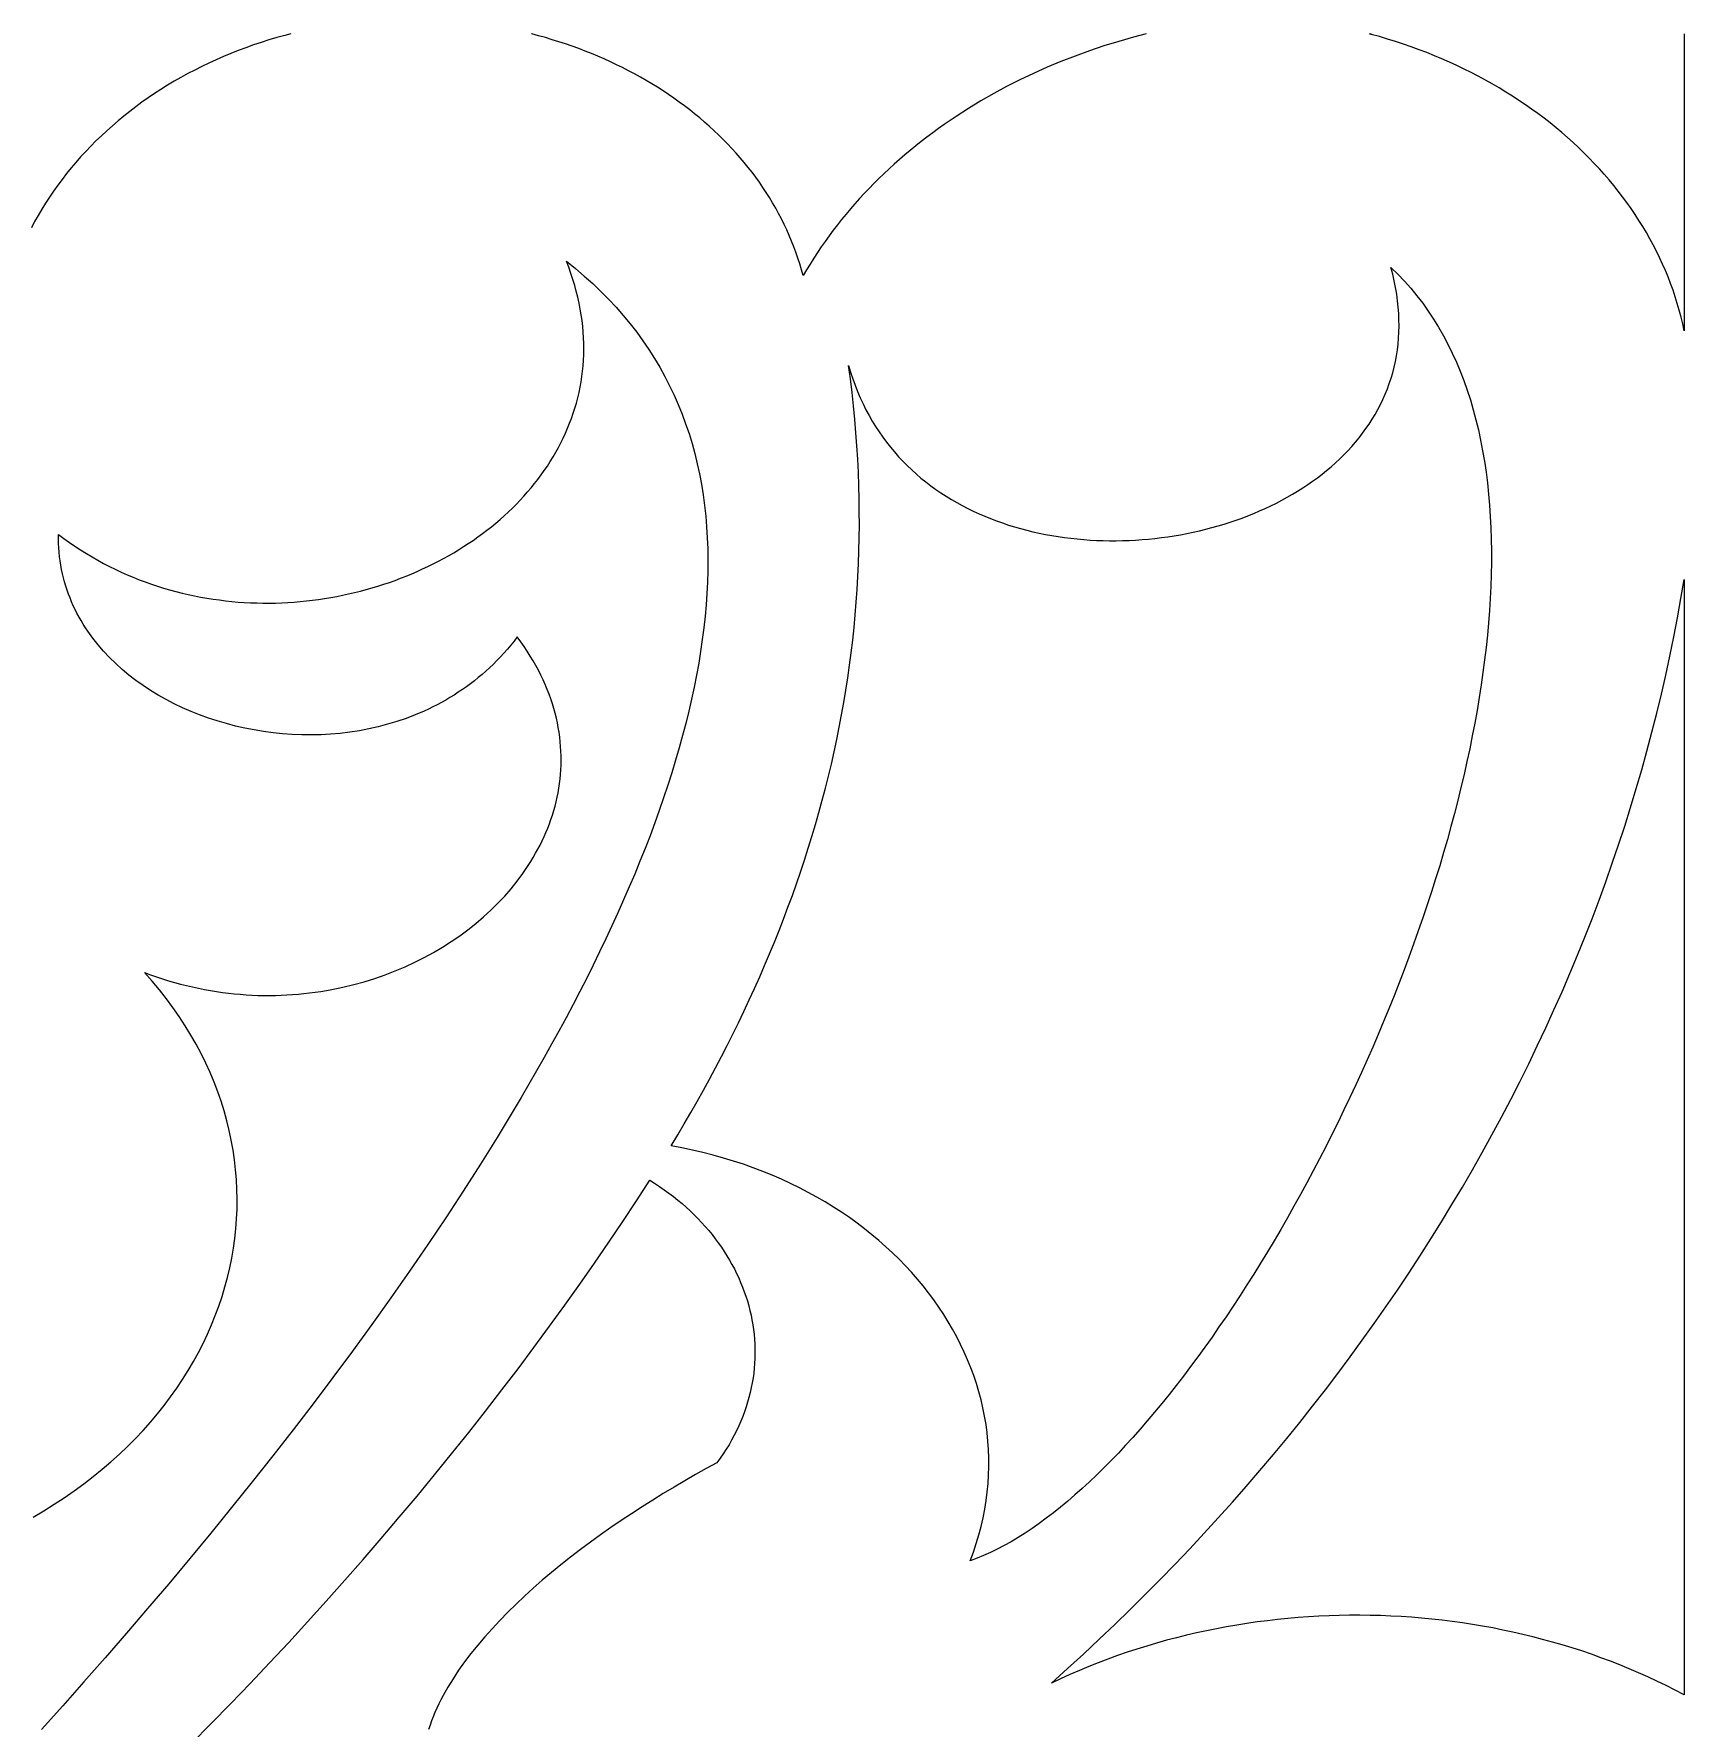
# Model space of a CAD drawing. Extents: x -4950 to -2150, y -1354 to 1346.
# Drawn here: x -4097.5 to -3951.1, y -154.7 to -4.4 of the extents above; entities that cross this region are included whole.
import ezdxf

# ---------------------------------------------------------------- set-up
doc = ezdxf.new("R2010")
doc.units = 0
doc.layers.add('LAYER_1', color=18, linetype='CONTINUOUS')

msp = doc.modelspace()

# ---------------------------------------------------------------- linework, layer by layer
at = {"layer": 'LAYER_1'}
for points in [[(-4074.69, -4.38), (-4075.21, -4.52), (-4075.92, -4.71), (-4076.62, -4.92), (-4077.31, -5.14), (-4077.99, -5.37), (-4078.67, -5.61), (-4079.34, -5.86), (-4080, -6.12), (-4080.66, -6.39), (-4081.3, -6.68), (-4081.95, -6.97), (-4082.58, -7.28), (-4083.2, -7.59), (-4083.82, -7.91), (-4084.43, -8.25), (-4085.02, -8.59), (-4085.62, -8.94), (-4086.2, -9.31), (-4086.77, -9.68), (-4087.33, -10.06), (-4087.89, -10.45), (-4088.43, -10.85), (-4088.97, -11.26), (-4089.49, -11.67), (-4090.01, -12.1), (-4090.51, -12.53), (-4091.01, -12.97), (-4091.49, -13.42), (-4091.97, -13.88), (-4092.43, -14.34), (-4092.88, -14.82), (-4093.33, -15.3), (-4093.76, -15.79), (-4094.17, -16.28), (-4094.58, -16.78), (-4094.98, -17.29), (-4095.36, -17.81), (-4095.73, -18.33), (-4096.09, -18.86), (-4096.44, -19.4), (-4096.77, -19.94), (-4097.1, -20.49), (-4097.41, -21.04), (-4097.7, -21.6)], [(-3998.8, -4.38), (-3999.91, -4.67), (-4001.23, -5.05), (-4002.54, -5.45), (-4003.83, -5.89), (-4005.1, -6.35), (-4006.35, -6.84), (-4007.58, -7.35), (-4008.8, -7.9), (-4009.99, -8.47), (-4011.17, -9.06), (-4012.32, -9.68), (-4013.45, -10.33), (-4014.55, -11), (-4015.64, -11.7), (-4016.7, -12.42), (-4017.22, -12.79), (-4017.73, -13.16), (-4018.24, -13.54), (-4018.74, -13.93), (-4019.23, -14.32), (-4019.72, -14.72), (-4020.2, -15.12), (-4020.68, -15.53), (-4021.14, -15.94), (-4021.6, -16.36), (-4022.06, -16.79), (-4022.5, -17.22), (-4022.94, -17.66), (-4023.37, -18.1), (-4023.8, -18.54), (-4024.22, -18.99), (-4024.63, -19.45), (-4025.03, -19.91), (-4025.42, -20.38), (-4025.81, -20.85), (-4026.19, -21.33), (-4026.56, -21.81), (-4026.92, -22.29), (-4027.28, -22.79), (-4027.62, -23.28), (-4027.96, -23.78), (-4028.29, -24.29), (-4028.61, -24.8), (-4028.93, -25.31), (-4029.23, -25.83), (-4029.37, -25.31), (-4029.53, -24.79), (-4029.69, -24.27), (-4029.87, -23.76), (-4030.05, -23.26), (-4030.25, -22.76), (-4030.46, -22.26), (-4030.68, -21.77), (-4030.91, -21.28), (-4031.15, -20.8), (-4031.4, -20.32), (-4031.66, -19.84), (-4031.93, -19.37), (-4032.21, -18.91), (-4032.5, -18.45), (-4032.8, -18), (-4033.11, -17.55), (-4033.43, -17.1), (-4033.76, -16.66), (-4034.1, -16.23), (-4034.45, -15.8), (-4034.8, -15.38), (-4035.17, -14.96), (-4035.54, -14.55), (-4035.93, -14.15), (-4036.32, -13.75), (-4036.72, -13.35), (-4037.13, -12.97), (-4037.55, -12.58), (-4037.97, -12.21), (-4038.4, -11.84), (-4038.85, -11.48), (-4039.29, -11.12), (-4039.75, -10.77), (-4040.22, -10.43), (-4040.69, -10.09), (-4041.17, -9.76), (-4041.65, -9.44), (-4042.14, -9.12), (-4042.64, -8.82), (-4043.15, -8.51), (-4043.66, -8.22), (-4044.18, -7.93), (-4044.71, -7.65), (-4045.24, -7.38), (-4045.78, -7.12), (-4046.33, -6.86), (-4046.88, -6.61), (-4047.44, -6.37), (-4048, -6.13), (-4048.57, -5.91), (-4049.14, -5.69), (-4049.72, -5.48), (-4050.31, -5.28), (-4050.9, -5.08), (-4051.49, -4.9), (-4052.09, -4.72), (-4052.69, -4.55), (-4053.3, -4.39), (-4053.33, -4.38)], [(-3951.07, -4.38), (-3951.06, -30.72), (-3951.19, -30.11), (-3951.34, -29.5), (-3951.5, -28.9), (-3951.67, -28.3), (-3951.86, -27.71), (-3952.05, -27.12), (-3952.27, -26.53), (-3952.49, -25.95), (-3952.73, -25.38), (-3952.98, -24.8), (-3953.24, -24.23), (-3953.51, -23.67), (-3953.8, -23.11), (-3954.1, -22.56), (-3954.41, -22.01), (-3954.73, -21.47), (-3955.07, -20.93), (-3955.41, -20.4), (-3955.77, -19.87), (-3956.14, -19.35), (-3956.52, -18.83), (-3956.91, -18.33), (-3957.31, -17.82), (-3957.72, -17.32), (-3958.15, -16.83), (-3958.58, -16.35), (-3959.03, -15.87), (-3959.48, -15.4), (-3959.95, -14.93), (-3960.43, -14.47), (-3960.91, -14.02), (-3961.41, -13.58), (-3961.91, -13.14), (-3962.43, -12.71), (-3962.95, -12.28), (-3963.49, -11.87), (-3964.03, -11.46), (-3964.59, -11.06), (-3965.15, -10.67), (-3965.72, -10.28), (-3966.3, -9.91), (-3966.89, -9.54), (-3967.48, -9.18), (-3968.09, -8.83), (-3968.7, -8.48), (-3969.33, -8.15), (-3969.96, -7.82), (-3970.59, -7.5), (-3971.24, -7.2), (-3971.89, -6.9), (-3972.55, -6.61), (-3973.22, -6.33), (-3973.9, -6.05), (-3974.58, -5.79), (-3975.27, -5.54), (-3975.97, -5.3), (-3976.67, -5.07), (-3977.39, -4.84), (-3978.1, -4.63), (-3978.83, -4.43), (-3978.99, -4.38), (-3978.83, -4.34)], [(-4097.55, -135.96), (-4096.6, -135.4), (-4095.68, -134.82), (-4094.78, -134.23), (-4093.9, -133.62), (-4093.05, -133), (-4092.22, -132.36), (-4091.42, -131.71), (-4090.64, -131.05), (-4089.89, -130.37), (-4089.17, -129.68), (-4088.47, -128.97), (-4087.79, -128.26), (-4087.14, -127.53), (-4086.52, -126.79), (-4085.92, -126.04), (-4085.35, -125.28), (-4084.8, -124.52), (-4084.28, -123.74), (-4083.79, -122.95), (-4083.32, -122.15), (-4082.88, -121.35), (-4082.46, -120.54), (-4082.07, -119.72), (-4081.71, -118.9), (-4081.38, -118.06), (-4081.07, -117.23), (-4080.78, -116.39), (-4080.53, -115.54), (-4080.3, -114.69), (-4080.1, -113.83), (-4079.92, -112.97), (-4079.77, -112.11), (-4079.65, -111.24), (-4079.56, -110.37), (-4079.49, -109.5), (-4079.45, -108.63), (-4079.44, -107.76), (-4079.46, -106.88), (-4079.5, -106.01), (-4079.58, -105.14), (-4079.68, -104.27), (-4079.8, -103.39), (-4079.96, -102.53), (-4080.14, -101.66), (-4080.36, -100.79), (-4080.6, -99.93), (-4080.87, -99.07), (-4081.16, -98.22), (-4081.49, -97.37), (-4081.84, -96.52), (-4082.23, -95.68), (-4082.64, -94.84), (-4083.08, -94.01), (-4083.55, -93.19), (-4084.05, -92.37), (-4084.58, -91.56), (-4085.14, -90.76), (-4085.72, -89.97), (-4086.34, -89.18), (-4086.98, -88.41), (-4087.66, -87.64), (-4087.13, -87.84), (-4086.59, -88.03), (-4086.06, -88.2), (-4085.53, -88.37), (-4085, -88.52), (-4084.46, -88.67), (-4083.93, -88.8), (-4083.4, -88.93), (-4082.87, -89.04), (-4082.34, -89.15), (-4081.81, -89.24), (-4081.28, -89.33), (-4080.75, -89.41), (-4080.22, -89.47), (-4079.7, -89.53), (-4079.17, -89.58), (-4078.65, -89.62), (-4078.13, -89.65), (-4077.6, -89.67), (-4077.09, -89.68), (-4076.57, -89.68), (-4076.05, -89.67), (-4075.54, -89.66), (-4075.03, -89.64), (-4074.52, -89.6), (-4074.01, -89.56), (-4073.51, -89.52), (-4073.01, -89.46), (-4072.51, -89.39), (-4072.01, -89.32), (-4071.52, -89.24), (-4071.03, -89.15), (-4070.06, -88.95), (-4069.1, -88.72), (-4068.16, -88.46), (-4067.23, -88.17), (-4066.32, -87.85), (-4065.42, -87.51), (-4064.54, -87.14), (-4063.68, -86.74), (-4062.84, -86.32), (-4062.02, -85.87), (-4061.22, -85.4), (-4060.45, -84.9), (-4059.69, -84.39), (-4058.97, -83.85), (-4058.26, -83.29), (-4057.58, -82.71), (-4056.93, -82.11), (-4056.3, -81.49), (-4055.7, -80.86), (-4055.14, -80.21), (-4054.6, -79.54), (-4054.09, -78.85), (-4053.85, -78.5), (-4053.61, -78.15), (-4053.39, -77.8), (-4053.17, -77.44), (-4052.96, -77.07), (-4052.76, -76.71), (-4052.57, -76.34), (-4052.39, -75.97), (-4052.21, -75.59), (-4052.05, -75.22), (-4051.89, -74.83), (-4051.74, -74.45), (-4051.6, -74.07), (-4051.47, -73.68), (-4051.35, -73.28), (-4051.24, -72.89), (-4051.14, -72.5), (-4051.05, -72.1), (-4050.97, -71.7), (-4050.9, -71.29), (-4050.84, -70.89), (-4050.79, -70.48), (-4050.75, -70.08), (-4050.72, -69.67), (-4050.7, -69.25), (-4050.7, -68.84), (-4050.7, -68.43), (-4050.71, -68.01), (-4050.74, -67.6), (-4050.77, -67.18), (-4050.82, -66.76), (-4050.88, -66.34), (-4050.95, -65.92), (-4051.03, -65.5), (-4051.12, -65.07), (-4051.22, -64.65), (-4051.34, -64.23), (-4051.47, -63.81), (-4051.61, -63.38), (-4051.76, -62.96), (-4051.93, -62.53), (-4052.1, -62.11), (-4052.29, -61.68), (-4052.5, -61.26), (-4052.71, -60.84), (-4052.94, -60.41), (-4053.18, -59.99), (-4053.44, -59.57), (-4053.7, -59.15), (-4053.98, -58.72), (-4054.28, -58.3), (-4054.59, -57.88), (-4054.87, -58.25), (-4055.16, -58.62), (-4055.46, -58.97), (-4055.77, -59.32), (-4056.08, -59.65), (-4056.39, -59.98), (-4056.71, -60.3), (-4057.04, -60.61), (-4057.37, -60.91), (-4057.71, -61.21), (-4058.05, -61.49), (-4058.39, -61.77), (-4058.74, -62.04), (-4059.1, -62.3), (-4059.46, -62.55), (-4059.82, -62.79), (-4060.19, -63.03), (-4060.56, -63.26), (-4060.93, -63.48), (-4061.31, -63.69), (-4061.69, -63.9), (-4062.08, -64.09), (-4062.47, -64.28), (-4062.86, -64.46), (-4063.65, -64.8), (-4064.45, -65.11), (-4065.27, -65.39), (-4066.09, -65.63), (-4066.92, -65.85), (-4067.76, -66.04), (-4068.6, -66.2), (-4069.45, -66.33), (-4070.3, -66.43), (-4071.15, -66.51), (-4072, -66.55), (-4072.86, -66.57), (-4073.71, -66.56), (-4074.57, -66.53), (-4075.42, -66.47), (-4076.26, -66.38), (-4077.1, -66.27), (-4077.94, -66.13), (-4078.77, -65.97), (-4079.59, -65.78), (-4080.4, -65.57), (-4081.2, -65.33), (-4081.99, -65.08), (-4082.77, -64.79), (-4083.53, -64.49), (-4084.28, -64.16), (-4085.02, -63.81), (-4085.74, -63.44), (-4086.44, -63.04), (-4087.12, -62.63), (-4087.78, -62.19), (-4088.42, -61.73), (-4089.04, -61.26), (-4089.64, -60.76), (-4090.21, -60.24), (-4090.76, -59.71), (-4091.29, -59.15), (-4091.78, -58.58), (-4092.25, -57.99), (-4092.69, -57.38), (-4092.9, -57.07), (-4093.1, -56.75), (-4093.29, -56.43), (-4093.47, -56.11), (-4093.65, -55.78), (-4093.82, -55.45), (-4093.98, -55.11), (-4094.13, -54.77), (-4094.27, -54.42), (-4094.41, -54.07), (-4094.53, -53.72), (-4094.65, -53.36), (-4094.76, -53), (-4094.86, -52.64), (-4094.94, -52.27), (-4095.02, -51.9), (-4095.09, -51.52), (-4095.15, -51.14), (-4095.2, -50.76), (-4095.24, -50.37), (-4095.27, -49.98), (-4095.29, -49.59), (-4095.3, -49.19), (-4095.3, -48.79), (-4094.81, -49.15), (-4094.32, -49.5), (-4093.83, -49.84), (-4093.33, -50.16), (-4092.82, -50.48), (-4092.31, -50.78), (-4091.8, -51.07), (-4091.29, -51.35), (-4090.77, -51.62), (-4090.25, -51.88), (-4089.72, -52.12), (-4089.19, -52.36), (-4088.66, -52.58), (-4088.13, -52.8), (-4087.59, -53), (-4087.05, -53.19), (-4086.51, -53.37), (-4085.97, -53.54), (-4085.43, -53.7), (-4084.88, -53.85), (-4084.33, -53.99), (-4083.78, -54.12), (-4083.23, -54.23), (-4082.68, -54.34), (-4082.13, -54.44), (-4081.58, -54.53), (-4081.02, -54.6), (-4080.47, -54.67), (-4079.92, -54.73), (-4079.36, -54.78), (-4078.81, -54.82), (-4078.25, -54.84), (-4077.7, -54.86), (-4077.15, -54.87), (-4076.59, -54.87), (-4076.04, -54.87), (-4075.49, -54.85), (-4074.94, -54.82), (-4074.39, -54.78), (-4073.85, -54.74), (-4073.3, -54.69), (-4072.76, -54.62), (-4072.22, -54.55), (-4071.68, -54.47), (-4071.14, -54.38), (-4070.61, -54.28), (-4070.08, -54.18), (-4069.55, -54.06), (-4069.02, -53.94), (-4068.5, -53.81), (-4067.98, -53.67), (-4067.46, -53.53), (-4066.95, -53.37), (-4066.44, -53.21), (-4065.93, -53.04), (-4065.43, -52.86), (-4064.94, -52.67), (-4064.44, -52.48), (-4063.95, -52.28), (-4063.47, -52.07), (-4062.99, -51.85), (-4062.52, -51.63), (-4062.05, -51.4), (-4061.59, -51.16), (-4061.13, -50.92), (-4060.68, -50.67), (-4060.23, -50.41), (-4059.79, -50.14), (-4059.35, -49.87), (-4058.93, -49.59), (-4058.5, -49.31), (-4058.09, -49.01), (-4057.68, -48.71), (-4057.28, -48.41), (-4056.88, -48.1), (-4056.5, -47.78), (-4056.12, -47.46), (-4055.74, -47.13), (-4055.38, -46.79), (-4055.02, -46.45), (-4054.67, -46.1), (-4054.33, -45.75), (-4054, -45.39), (-4053.68, -45.02), (-4053.36, -44.65), (-4053.06, -44.28), (-4052.76, -43.9), (-4052.47, -43.51), (-4052.19, -43.12), (-4051.92, -42.72), (-4051.66, -42.32), (-4051.41, -41.91), (-4051.17, -41.5), (-4050.94, -41.08), (-4050.72, -40.66), (-4050.51, -40.24), (-4050.31, -39.81), (-4050.12, -39.37), (-4049.94, -38.93), (-4049.78, -38.49), (-4049.62, -38.04), (-4049.48, -37.58), (-4049.34, -37.13), (-4049.22, -36.67), (-4049.11, -36.2), (-4049.02, -35.73), (-4048.93, -35.26), (-4048.86, -34.78), (-4048.8, -34.3), (-4048.75, -33.82), (-4048.71, -33.33), (-4048.69, -32.84), (-4048.68, -32.34), (-4048.69, -31.84), (-4048.7, -31.34), (-4048.74, -30.84), (-4048.78, -30.33), (-4048.84, -29.82), (-4048.91, -29.3), (-4049, -28.79), (-4049.1, -28.27), (-4049.22, -27.74), (-4049.35, -27.22), (-4049.49, -26.69), (-4049.65, -26.16), (-4049.83, -25.63), (-4050.02, -25.09), (-4050.23, -24.56), (-4049.42, -25.21), (-4048.64, -25.87), (-4047.89, -26.54), (-4047.17, -27.23), (-4046.48, -27.93), (-4045.81, -28.64), (-4045.18, -29.36), (-4044.57, -30.1), (-4043.99, -30.85), (-4043.44, -31.61), (-4042.91, -32.38), (-4042.41, -33.17), (-4041.94, -33.96), (-4041.49, -34.77), (-4041.07, -35.59), (-4040.68, -36.42), (-4040.31, -37.26), (-4039.96, -38.11), (-4039.65, -38.97), (-4039.35, -39.84), (-4039.08, -40.72), (-4038.84, -41.61), (-4038.62, -42.51), (-4038.42, -43.42), (-4038.25, -44.34), (-4038.1, -45.27), (-4037.97, -46.21), (-4037.87, -47.16), (-4037.79, -48.11), (-4037.73, -49.08), (-4037.69, -50.05), (-4037.68, -51.03), (-4037.68, -52.02), (-4037.71, -53.02), (-4037.76, -54.02), (-4037.83, -55.03), (-4037.92, -56.05), (-4038.03, -57.08), (-4038.17, -58.12), (-4038.32, -59.16), (-4038.49, -60.21), (-4038.68, -61.26), (-4038.89, -62.32), (-4039.12, -63.39), (-4039.37, -64.47), (-4039.63, -65.55), (-4039.92, -66.63), (-4040.22, -67.72), (-4040.54, -68.82), (-4040.87, -69.92), (-4041.23, -71.03), (-4041.6, -72.14), (-4041.99, -73.26), (-4042.39, -74.38), (-4042.81, -75.51), (-4043.25, -76.64), (-4043.7, -77.77), (-4044.17, -78.91), (-4044.65, -80.06), (-4045.15, -81.2), (-4045.66, -82.35), (-4046.19, -83.51), (-4046.73, -84.66), (-4047.28, -85.82), (-4047.85, -86.99), (-4048.43, -88.15), (-4049.03, -89.32), (-4049.64, -90.49), (-4050.26, -91.66), (-4050.89, -92.84), (-4051.54, -94.01), (-4052.2, -95.19), (-4052.87, -96.37), (-4053.55, -97.55), (-4054.24, -98.74), (-4054.94, -99.92), (-4056.38, -102.29), (-4057.86, -104.66), (-4059.38, -107.03), (-4060.94, -109.41), (-4062.53, -111.78), (-4064.15, -114.15), (-4065.81, -116.51), (-4067.49, -118.87), (-4069.2, -121.22), (-4070.94, -123.56), (-4072.7, -125.9), (-4074.48, -128.22), (-4076.28, -130.53), (-4078.1, -132.83), (-4079.94, -135.11), (-4081.78, -137.38), (-4083.64, -139.63), (-4085.51, -141.86), (-4087.38, -144.07), (-4089.26, -146.26), (-4091.15, -148.43), (-4093.03, -150.57), (-4094.92, -152.69), (-4096.8, -154.78)], [(-4083.49, -156.03), (-4081.74, -154.27), (-4080, -152.49), (-4078.28, -150.7), (-4076.57, -148.89), (-4074.87, -147.08), (-4073.19, -145.25), (-4071.53, -143.41), (-4069.88, -141.56), (-4068.26, -139.7), (-4066.65, -137.84), (-4065.06, -135.97), (-4063.48, -134.09), (-4061.94, -132.21), (-4060.41, -130.33), (-4058.9, -128.44), (-4057.42, -126.56), (-4055.96, -124.67), (-4054.52, -122.79), (-4053.12, -120.91), (-4051.73, -119.03), (-4050.38, -117.16), (-4049.05, -115.29), (-4047.75, -113.43), (-4046.47, -111.57), (-4045.23, -109.73), (-4044.02, -107.89), (-4042.84, -106.07), (-4042.4, -106.34), (-4041.97, -106.63), (-4041.55, -106.92), (-4041.14, -107.22), (-4040.74, -107.52), (-4040.35, -107.83), (-4039.97, -108.15), (-4039.6, -108.47), (-4039.24, -108.8), (-4038.89, -109.14), (-4038.56, -109.48), (-4038.23, -109.82), (-4037.91, -110.18), (-4037.6, -110.53), (-4037.31, -110.89), (-4037.02, -111.26), (-4036.75, -111.63), (-4036.48, -112), (-4036.23, -112.38), (-4035.99, -112.77), (-4035.76, -113.15), (-4035.54, -113.54), (-4035.33, -113.94), (-4035.13, -114.34), (-4034.94, -114.74), (-4034.77, -115.14), (-4034.6, -115.55), (-4034.45, -115.96), (-4034.31, -116.37), (-4034.17, -116.78), (-4034.05, -117.2), (-4033.95, -117.62), (-4033.85, -118.04), (-4033.77, -118.46), (-4033.69, -118.89), (-4033.63, -119.31), (-4033.58, -119.74), (-4033.54, -120.17), (-4033.52, -120.6), (-4033.5, -121.03), (-4033.5, -121.46), (-4033.51, -121.89), (-4033.53, -122.32), (-4033.57, -122.75), (-4033.61, -123.18), (-4033.67, -123.61), (-4033.74, -124.04), (-4033.83, -124.47), (-4033.92, -124.9), (-4034.03, -125.33), (-4034.15, -125.76), (-4034.28, -126.18), (-4034.43, -126.61), (-4034.59, -127.03), (-4034.76, -127.45), (-4034.94, -127.87), (-4035.14, -128.29), (-4035.35, -128.7), (-4035.57, -129.12), (-4035.8, -129.53), (-4036.05, -129.93), (-4036.31, -130.34), (-4036.59, -130.74), (-4036.87, -131.14), (-4037.82, -131.65), (-4038.78, -132.18), (-4039.73, -132.73), (-4040.68, -133.29), (-4041.63, -133.86), (-4042.57, -134.44), (-4043.52, -135.04), (-4044.45, -135.65), (-4045.38, -136.26), (-4046.3, -136.89), (-4047.21, -137.53), (-4048.1, -138.18), (-4048.99, -138.84), (-4049.86, -139.51), (-4050.71, -140.19), (-4051.55, -140.87), (-4052.37, -141.56), (-4053.17, -142.26), (-4053.95, -142.97), (-4054.7, -143.68), (-4055.43, -144.39), (-4056.14, -145.12), (-4056.82, -145.85), (-4057.48, -146.58), (-4058.1, -147.31), (-4058.7, -148.05), (-4059.26, -148.79), (-4059.79, -149.54), (-4060.28, -150.29), (-4060.74, -151.03), (-4061.16, -151.78), (-4061.36, -152.16), (-4061.55, -152.53), (-4061.72, -152.91), (-4061.89, -153.29), (-4062.04, -153.66), (-4062.19, -154.04), (-4062.33, -154.41), (-4062.45, -154.79)]]:
    msp.add_lwpolyline(points, dxfattribs=at)
for points in [[(-4014.4, -139.82), (-4014.11, -139.06), (-4013.86, -138.3), (-4013.63, -137.54), (-4013.43, -136.78), (-4013.25, -136.02), (-4013.11, -135.25), (-4012.98, -134.49), (-4012.89, -133.73), (-4012.81, -132.98), (-4012.77, -132.22), (-4012.75, -131.47), (-4012.75, -130.71), (-4012.78, -129.96), (-4012.83, -129.22), (-4012.91, -128.48), (-4013, -127.74), (-4013.13, -127), (-4013.27, -126.27), (-4013.44, -125.55), (-4013.64, -124.83), (-4013.85, -124.11), (-4014.09, -123.4), (-4014.35, -122.7), (-4014.63, -122), (-4014.93, -121.31), (-4015.25, -120.63), (-4015.6, -119.95), (-4015.96, -119.28), (-4016.35, -118.62), (-4016.75, -117.97), (-4017.18, -117.32), (-4017.63, -116.69), (-4018.09, -116.06), (-4018.58, -115.45), (-4019.08, -114.84), (-4019.61, -114.24), (-4020.15, -113.66), (-4020.71, -113.08), (-4021.29, -112.52), (-4021.88, -111.97), (-4022.5, -111.43), (-4023.13, -110.9), (-4023.78, -110.38), (-4024.44, -109.88), (-4025.12, -109.39), (-4025.82, -108.91), (-4026.54, -108.45), (-4027.27, -108), (-4028.02, -107.57), (-4028.78, -107.15), (-4029.56, -106.75), (-4030.35, -106.36), (-4031.16, -105.99), (-4031.98, -105.63), (-4032.81, -105.29), (-4033.66, -104.96), (-4034.53, -104.66), (-4035.41, -104.37), (-4036.3, -104.1), (-4037.2, -103.84), (-4038.12, -103.61), (-4039.05, -103.39), (-4039.99, -103.19), (-4040.94, -103.02), (-4040.35, -102.04), (-4039.77, -101.06), (-4039.2, -100.07), (-4038.64, -99.08), (-4038.08, -98.09), (-4037.54, -97.1), (-4037.01, -96.11), (-4036.48, -95.11), (-4035.97, -94.11), (-4035.46, -93.1), (-4034.96, -92.1), (-4034.48, -91.09), (-4034, -90.07), (-4033.54, -89.06), (-4033.08, -88.04), (-4032.64, -87.02), (-4032.2, -85.99), (-4031.78, -84.96), (-4031.36, -83.93), (-4030.96, -82.9), (-4030.57, -81.86), (-4030.18, -80.82), (-4029.81, -79.78), (-4029.45, -78.73), (-4029.1, -77.68), (-4028.77, -76.63), (-4028.44, -75.57), (-4028.12, -74.51), (-4027.82, -73.44), (-4027.53, -72.37), (-4027.25, -71.3), (-4026.98, -70.23), (-4026.72, -69.15), (-4026.48, -68.07), (-4026.25, -66.98), (-4026.03, -65.89), (-4025.82, -64.8), (-4025.62, -63.7), (-4025.44, -62.6), (-4025.27, -61.5), (-4025.11, -60.39), (-4024.97, -59.28), (-4024.83, -58.16), (-4024.71, -57.04), (-4024.61, -55.92), (-4024.51, -54.79), (-4024.43, -53.66), (-4024.37, -52.53), (-4024.31, -51.39), (-4024.27, -50.24), (-4024.25, -49.1), (-4024.23, -47.94), (-4024.24, -46.79), (-4024.25, -45.63), (-4024.28, -44.46), (-4024.32, -43.3), (-4024.38, -42.12), (-4024.45, -40.94), (-4024.54, -39.76), (-4024.64, -38.58), (-4024.75, -37.39), (-4024.88, -36.19), (-4025.03, -34.99), (-4025.19, -33.79), (-4025.01, -34.39), (-4024.82, -34.97), (-4024.61, -35.55), (-4024.39, -36.11), (-4024.16, -36.66), (-4023.91, -37.19), (-4023.65, -37.72), (-4023.38, -38.23), (-4023.09, -38.73), (-4022.8, -39.22), (-4022.49, -39.69), (-4022.16, -40.15), (-4021.83, -40.61), (-4021.48, -41.04), (-4021.13, -41.47), (-4020.76, -41.89), (-4020.38, -42.29), (-4019.99, -42.68), (-4019.59, -43.06), (-4019.18, -43.43), (-4018.77, -43.79), (-4018.34, -44.13), (-4017.9, -44.46), (-4017.46, -44.79), (-4017, -45.1), (-4016.54, -45.4), (-4016.07, -45.68), (-4015.6, -45.96), (-4015.11, -46.22), (-4014.62, -46.48), (-4014.13, -46.72), (-4013.62, -46.95), (-4013.11, -47.17), (-4012.6, -47.38), (-4012.07, -47.58), (-4011.55, -47.77), (-4011.02, -47.95), (-4010.48, -48.11), (-4009.94, -48.27), (-4009.39, -48.41), (-4008.84, -48.55), (-4008.29, -48.67), (-4007.73, -48.78), (-4007.17, -48.89), (-4006.61, -48.98), (-4006.04, -49.06), (-4005.48, -49.13), (-4004.91, -49.19), (-4004.33, -49.24), (-4003.76, -49.28), (-4003.19, -49.31), (-4002.61, -49.33), (-4002.04, -49.34), (-4001.46, -49.34), (-4000.88, -49.33), (-4000.31, -49.32), (-3999.73, -49.29), (-3999.16, -49.25), (-3998.58, -49.2), (-3998.01, -49.14), (-3997.44, -49.07), (-3996.87, -48.99), (-3996.3, -48.9), (-3995.74, -48.81), (-3995.17, -48.7), (-3994.62, -48.59), (-3994.06, -48.46), (-3993.51, -48.33), (-3992.96, -48.18), (-3992.41, -48.03), (-3991.87, -47.87), (-3991.34, -47.7), (-3990.8, -47.51), (-3990.28, -47.33), (-3989.76, -47.13), (-3989.24, -46.92), (-3988.73, -46.7), (-3988.23, -46.48), (-3987.73, -46.25), (-3987.24, -46), (-3986.76, -45.75), (-3986.28, -45.49), (-3985.82, -45.22), (-3985.36, -44.95), (-3984.9, -44.66), (-3984.46, -44.37), (-3984.03, -44.07), (-3983.6, -43.76), (-3983.18, -43.44), (-3982.78, -43.11), (-3982.38, -42.78), (-3981.99, -42.43), (-3981.62, -42.08), (-3981.25, -41.72), (-3980.89, -41.36), (-3980.55, -40.98), (-3980.22, -40.6), (-3979.9, -40.21), (-3979.59, -39.81), (-3979.29, -39.4), (-3979.01, -38.99), (-3978.73, -38.57), (-3978.48, -38.14), (-3978.23, -37.7), (-3978, -37.26), (-3977.78, -36.81), (-3977.58, -36.35), (-3977.39, -35.88), (-3977.22, -35.41), (-3977.06, -34.93), (-3976.91, -34.44), (-3976.79, -33.95), (-3976.67, -33.45), (-3976.58, -32.94), (-3976.5, -32.42), (-3976.44, -31.9), (-3976.39, -31.37), (-3976.36, -30.83), (-3976.35, -30.29), (-3976.36, -29.74), (-3976.38, -29.18), (-3976.42, -28.62), (-3976.48, -28.05), (-3976.56, -27.47), (-3976.66, -26.89), (-3976.78, -26.3), (-3976.92, -25.71), (-3977.08, -25.1), (-3976.47, -25.7), (-3975.88, -26.32), (-3975.32, -26.95), (-3974.78, -27.61), (-3974.26, -28.28), (-3973.77, -28.97), (-3973.3, -29.68), (-3972.85, -30.41), (-3972.42, -31.16), (-3972.02, -31.92), (-3971.64, -32.7), (-3971.27, -33.5), (-3970.93, -34.31), (-3970.61, -35.14), (-3970.31, -35.99), (-3970.03, -36.85), (-3969.78, -37.72), (-3969.54, -38.61), (-3969.32, -39.51), (-3969.12, -40.43), (-3968.94, -41.36), (-3968.78, -42.3), (-3968.64, -43.25), (-3968.52, -44.22), (-3968.41, -45.2), (-3968.33, -46.19), (-3968.26, -47.19), (-3968.21, -48.2), (-3968.17, -49.22), (-3968.16, -50.25), (-3968.16, -51.29), (-3968.18, -52.34), (-3968.21, -53.4), (-3968.27, -54.47), (-3968.33, -55.54), (-3968.42, -56.63), (-3968.52, -57.72), (-3968.63, -58.81), (-3968.76, -59.92), (-3968.91, -61.03), (-3969.07, -62.14), (-3969.25, -63.26), (-3969.43, -64.39), (-3969.64, -65.52), (-3969.86, -66.66), (-3970.09, -67.8), (-3970.33, -68.94), (-3970.59, -70.09), (-3970.86, -71.23), (-3971.15, -72.39), (-3971.44, -73.54), (-3971.75, -74.7), (-3972.07, -75.85), (-3972.41, -77.01), (-3972.75, -78.17), (-3973.11, -79.33), (-3973.48, -80.49), (-3973.86, -81.65), (-3974.25, -82.81), (-3974.65, -83.96), (-3975.06, -85.12), (-3975.48, -86.27), (-3975.91, -87.42), (-3976.35, -88.57), (-3976.8, -89.72), (-3977.26, -90.86), (-3977.73, -92), (-3978.2, -93.13), (-3978.69, -94.26), (-3979.18, -95.39), (-3979.68, -96.51), (-3980.19, -97.62), (-3980.71, -98.73), (-3981.24, -99.83), (-3981.77, -100.93), (-3982.31, -102.02), (-3982.85, -103.1), (-3983.41, -104.17), (-3983.97, -105.24), (-3984.53, -106.29), (-3985.1, -107.34), (-3985.68, -108.38), (-3986.26, -109.41), (-3986.85, -110.43), (-3987.44, -111.44), (-3988.03, -112.43), (-3988.64, -113.42), (-3989.24, -114.4), (-3989.85, -115.36), (-3990.46, -116.31), (-3991.08, -117.25), (-3991.7, -118.18), (-3992.33, -119.09), (-3992.95, -119.99), (-3993.58, -120.88), (-3994.21, -121.75), (-3994.85, -122.6), (-3995.48, -123.44), (-3996.12, -124.27), (-3996.76, -125.08), (-3997.4, -125.87), (-3998.04, -126.65), (-3998.69, -127.41), (-3999.33, -128.15), (-3999.97, -128.88), (-4000.62, -129.58), (-4001.26, -130.27), (-4001.91, -130.94), (-4002.55, -131.59), (-4003.19, -132.22), (-4003.83, -132.83), (-4004.48, -133.42), (-4005.11, -133.99), (-4005.75, -134.54), (-4006.39, -135.07), (-4007.02, -135.58), (-4007.66, -136.06), (-4008.28, -136.52), (-4008.91, -136.96), (-4009.54, -137.38), (-4010.16, -137.77), (-4010.77, -138.14), (-4011.39, -138.48), (-4012, -138.8), (-4012.6, -139.1), (-4013.21, -139.36), (-4013.8, -139.61)], [(-3951.06, -151.71), (-3951.86, -151.3), (-3952.66, -150.89), (-3953.47, -150.5), (-3954.28, -150.13), (-3955.1, -149.76), (-3955.93, -149.41), (-3956.76, -149.07), (-3957.6, -148.74), (-3958.45, -148.43), (-3959.29, -148.12), (-3960.15, -147.83), (-3961.01, -147.56), (-3961.87, -147.29), (-3962.74, -147.04), (-3963.62, -146.8), (-3964.49, -146.57), (-3965.38, -146.36), (-3966.26, -146.16), (-3967.15, -145.97), (-3968.04, -145.79), (-3968.94, -145.63), (-3969.83, -145.48), (-3970.73, -145.34), (-3971.64, -145.22), (-3972.54, -145.1), (-3973.45, -145), (-3974.35, -144.92), (-3975.26, -144.84), (-3976.18, -144.78), (-3977.09, -144.73), (-3978, -144.69), (-3978.91, -144.67), (-3979.83, -144.66), (-3980.74, -144.66), (-3981.66, -144.68), (-3982.57, -144.7), (-3983.48, -144.74), (-3984.4, -144.8), (-3985.31, -144.86), (-3986.22, -144.94), (-3987.13, -145.03), (-3988.04, -145.14), (-3988.94, -145.25), (-3989.85, -145.38), (-3990.75, -145.53), (-3991.65, -145.68), (-3992.55, -145.85), (-3993.44, -146.03), (-3994.33, -146.22), (-3995.22, -146.43), (-3996.11, -146.65), (-3996.99, -146.88), (-3997.87, -147.13), (-3998.74, -147.39), (-3999.61, -147.66), (-4000.47, -147.94), (-4001.33, -148.24), (-4002.19, -148.55), (-4003.04, -148.87), (-4003.88, -149.21), (-4004.72, -149.56), (-4005.55, -149.92), (-4006.38, -150.29), (-4007.2, -150.68), (-4005.77, -149.39), (-4004.36, -148.1), (-4002.96, -146.79), (-4001.58, -145.48), (-4000.22, -144.16), (-3998.87, -142.82), (-3997.54, -141.48), (-3996.23, -140.13), (-3994.93, -138.76), (-3993.65, -137.39), (-3992.39, -136.01), (-3991.14, -134.63), (-3989.91, -133.23), (-3988.7, -131.82), (-3987.5, -130.41), (-3986.32, -128.98), (-3985.16, -127.55), (-3984.02, -126.11), (-3982.89, -124.66), (-3981.78, -123.21), (-3980.69, -121.74), (-3979.62, -120.27), (-3978.56, -118.79), (-3977.52, -117.31), (-3976.5, -115.81), (-3975.49, -114.31), (-3974.51, -112.8), (-3973.54, -111.28), (-3972.59, -109.76), (-3971.66, -108.23), (-3970.74, -106.69), (-3969.85, -105.15), (-3968.97, -103.6), (-3968.11, -102.04), (-3967.27, -100.47), (-3966.45, -98.9), (-3965.64, -97.33), (-3964.85, -95.74), (-3964.09, -94.16), (-3963.34, -92.56), (-3962.61, -90.96), (-3961.89, -89.35), (-3961.2, -87.74), (-3960.53, -86.12), (-3959.87, -84.5), (-3959.23, -82.87), (-3958.61, -81.24), (-3958.02, -79.6), (-3957.44, -77.96), (-3956.88, -76.31), (-3956.33, -74.66), (-3955.81, -73), (-3955.31, -71.33), (-3954.82, -69.67), (-3954.36, -68), (-3953.92, -66.32), (-3953.49, -64.64), (-3953.08, -62.96), (-3952.7, -61.27), (-3952.33, -59.58), (-3951.98, -57.88), (-3951.66, -56.18), (-3951.35, -54.48), (-3951.06, -52.77)]]:
    msp.add_lwpolyline(points, close=True, dxfattribs=at)

doc.saveas('drawing.dxf')
